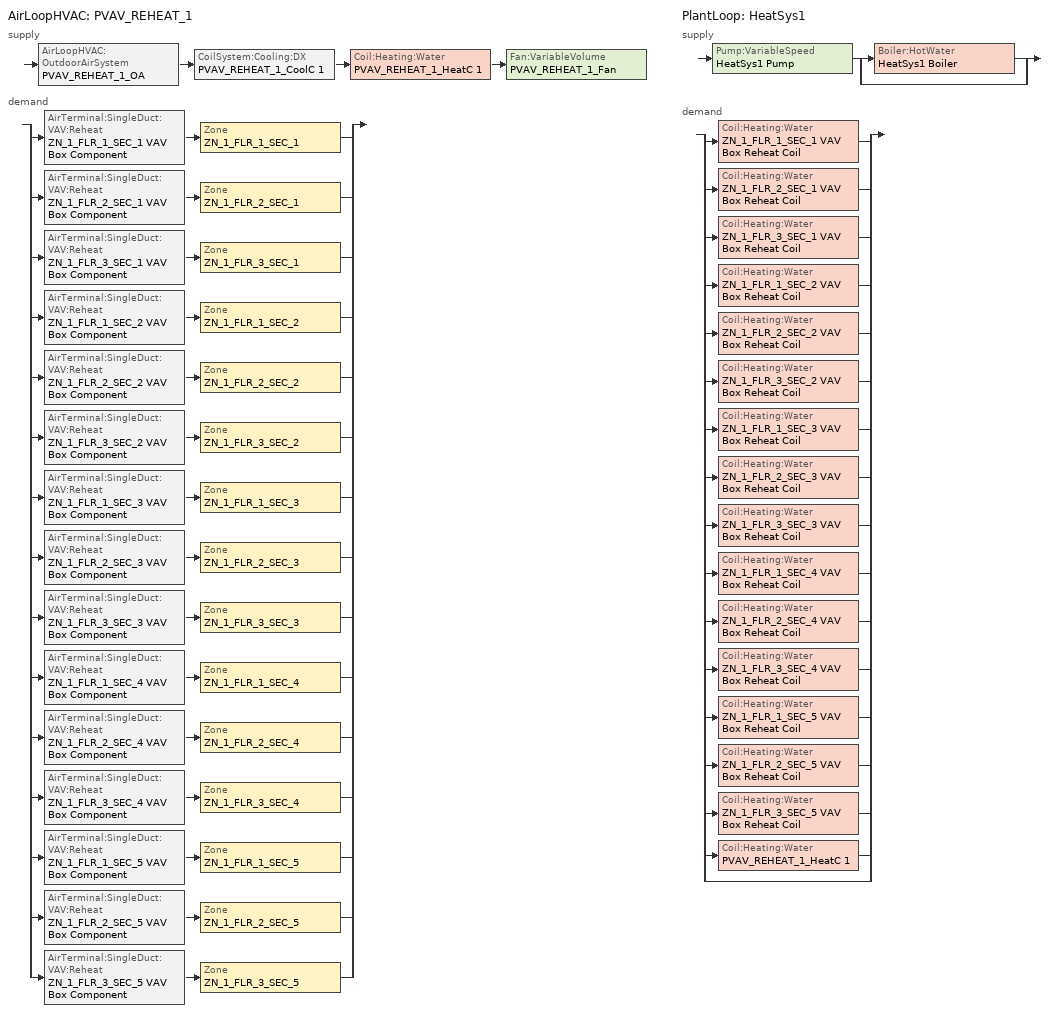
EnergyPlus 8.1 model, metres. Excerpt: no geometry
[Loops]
AirLoopHVAC 'PVAV_REHEAT_1'
 supply: AirLoopHVAC:OutdoorAirSystem 'PVAV_REHEAT_1_OA' > CoilSystem:Cooling:DX 'PVAV_REHEAT_1_CoolC 1' > Coil:Heating:Water 'PVAV_REHEAT_1_HeatC 1' > Fan:VariableVolume 'PVAV_REHEAT_1_Fan'
 demand: split
  | AirTerminal:SingleDuct:VAV:Reheat 'ZN_1_FLR_1_SEC_1 VAV Box Component' > Zone 'ZN_1_FLR_1_SEC_1'
  | AirTerminal:SingleDuct:VAV:Reheat 'ZN_1_FLR_2_SEC_1 VAV Box Component' > Zone 'ZN_1_FLR_2_SEC_1'
  | AirTerminal:SingleDuct:VAV:Reheat 'ZN_1_FLR_3_SEC_1 VAV Box Component' > Zone 'ZN_1_FLR_3_SEC_1'
  | AirTerminal:SingleDuct:VAV:Reheat 'ZN_1_FLR_1_SEC_2 VAV Box Component' > Zone 'ZN_1_FLR_1_SEC_2'
  | AirTerminal:SingleDuct:VAV:Reheat 'ZN_1_FLR_2_SEC_2 VAV Box Component' > Zone 'ZN_1_FLR_2_SEC_2'
  | AirTerminal:SingleDuct:VAV:Reheat 'ZN_1_FLR_3_SEC_2 VAV Box Component' > Zone 'ZN_1_FLR_3_SEC_2'
  | AirTerminal:SingleDuct:VAV:Reheat 'ZN_1_FLR_1_SEC_3 VAV Box Component' > Zone 'ZN_1_FLR_1_SEC_3'
  | AirTerminal:SingleDuct:VAV:Reheat 'ZN_1_FLR_2_SEC_3 VAV Box Component' > Zone 'ZN_1_FLR_2_SEC_3'
  | AirTerminal:SingleDuct:VAV:Reheat 'ZN_1_FLR_3_SEC_3 VAV Box Component' > Zone 'ZN_1_FLR_3_SEC_3'
  | AirTerminal:SingleDuct:VAV:Reheat 'ZN_1_FLR_1_SEC_4 VAV Box Component' > Zone 'ZN_1_FLR_1_SEC_4'
  | AirTerminal:SingleDuct:VAV:Reheat 'ZN_1_FLR_2_SEC_4 VAV Box Component' > Zone 'ZN_1_FLR_2_SEC_4'
  | AirTerminal:SingleDuct:VAV:Reheat 'ZN_1_FLR_3_SEC_4 VAV Box Component' > Zone 'ZN_1_FLR_3_SEC_4'
  | AirTerminal:SingleDuct:VAV:Reheat 'ZN_1_FLR_1_SEC_5 VAV Box Component' > Zone 'ZN_1_FLR_1_SEC_5'
  | AirTerminal:SingleDuct:VAV:Reheat 'ZN_1_FLR_2_SEC_5 VAV Box Component' > Zone 'ZN_1_FLR_2_SEC_5'
  | AirTerminal:SingleDuct:VAV:Reheat 'ZN_1_FLR_3_SEC_5 VAV Box Component' > Zone 'ZN_1_FLR_3_SEC_5'
PlantLoop 'HeatSys1'
 supply: Pump:VariableSpeed 'HeatSys1 Pump' > split
  | Boiler:HotWater 'HeatSys1 Boiler'
  | bypass
 demand: split
  | Coil:Heating:Water 'ZN_1_FLR_1_SEC_1 VAV Box Reheat Coil'
  | Coil:Heating:Water 'ZN_1_FLR_2_SEC_1 VAV Box Reheat Coil'
  | Coil:Heating:Water 'ZN_1_FLR_3_SEC_1 VAV Box Reheat Coil'
  | Coil:Heating:Water 'ZN_1_FLR_1_SEC_2 VAV Box Reheat Coil'
  | Coil:Heating:Water 'ZN_1_FLR_2_SEC_2 VAV Box Reheat Coil'
  | Coil:Heating:Water 'ZN_1_FLR_3_SEC_2 VAV Box Reheat Coil'
  | Coil:Heating:Water 'ZN_1_FLR_1_SEC_3 VAV Box Reheat Coil'
  | Coil:Heating:Water 'ZN_1_FLR_2_SEC_3 VAV Box Reheat Coil'
  | Coil:Heating:Water 'ZN_1_FLR_3_SEC_3 VAV Box Reheat Coil'
  | Coil:Heating:Water 'ZN_1_FLR_1_SEC_4 VAV Box Reheat Coil'
  | Coil:Heating:Water 'ZN_1_FLR_2_SEC_4 VAV Box Reheat Coil'
  | Coil:Heating:Water 'ZN_1_FLR_3_SEC_4 VAV Box Reheat Coil'
  | Coil:Heating:Water 'ZN_1_FLR_1_SEC_5 VAV Box Reheat Coil'
  | Coil:Heating:Water 'ZN_1_FLR_2_SEC_5 VAV Box Reheat Coil'
  | Coil:Heating:Water 'ZN_1_FLR_3_SEC_5 VAV Box Reheat Coil'
  | Coil:Heating:Water 'PVAV_REHEAT_1_HeatC 1'
  | bypass
[DesignSpecification:OutdoorAir] Outdoor Air Method=Flow/Zone; Outdoor Air Flow per Person {m3/s-person}=0; Outdoor Air Flow per Zone Floor Area {m3/s-m2}=0; Outdoor Air Flow Air Changes per Hour {1/hr}=0
Name | Outdoor Air Flow per Zone {m3/s}
ZN_1_FLR_1_SEC_1 OA Design Spec; ZN_1_FLR_2_SEC_1 OA Design Spec; ZN_1_FLR_3_SEC_1 OA Design Spec; ZN_1_FLR_1_SEC_3 OA Design Spec; ZN_1_FLR_2_SEC_3 OA Design Spec; ZN_1_FLR_3_SEC_3 OA Design Spec | 0.122373
ZN_1_FLR_1_SEC_1 VAV Box OA Design Spec; ZN_1_FLR_2_SEC_1 VAV Box OA Design Spec; ZN_1_FLR_3_SEC_1 VAV Box OA Design Spec; ZN_1_FLR_1_SEC_3 VAV Box OA Design Spec; ZN_1_FLR_2_SEC_3 VAV Box OA Design Spec; ZN_1_FLR_3_SEC_3 VAV Box OA Design Spec | 0.1224
ZN_1_FLR_1_SEC_2 OA Design Spec; ZN_1_FLR_2_SEC_2 OA Design Spec; ZN_1_FLR_3_SEC_2 OA Design Spec; ZN_1_FLR_1_SEC_4 OA Design Spec; ZN_1_FLR_2_SEC_4 OA Design Spec; ZN_1_FLR_3_SEC_4 OA Design Spec | 0.057033
ZN_1_FLR_1_SEC_2 VAV Box OA Design Spec; ZN_1_FLR_2_SEC_2 VAV Box OA Design Spec; ZN_1_FLR_3_SEC_2 VAV Box OA Design Spec; ZN_1_FLR_1_SEC_4 VAV Box OA Design Spec; ZN_1_FLR_2_SEC_4 VAV Box OA Design Spec; ZN_1_FLR_3_SEC_4 VAV Box OA Design Spec | 0.057
ZN_1_FLR_1_SEC_5 OA Design Spec; ZN_1_FLR_2_SEC_5 OA Design Spec; ZN_1_FLR_3_SEC_5 OA Design Spec | 0.669074
ZN_1_FLR_1_SEC_5 VAV Box OA Design Spec; ZN_1_FLR_2_SEC_5 VAV Box OA Design Spec; ZN_1_FLR_3_SEC_5 VAV Box OA Design Spec | 0.6691
[DesignSpecification:ZoneAirDistribution] Zone Air Distribution Effectiveness in Cooling Mode=1; Zone Air Distribution Effectiveness in Heating Mode=1; Zone Secondary Recirculation Fraction=0
ZN_1_FLR_1_SEC_1 Air Dist Design Spec; ZN_1_FLR_2_SEC_1 Air Dist Design Spec; ZN_1_FLR_3_SEC_1 Air Dist Design Spec; ZN_1_FLR_1_SEC_2 Air Dist Design Spec; ZN_1_FLR_2_SEC_2 Air Dist Design Spec; ZN_1_FLR_3_SEC_2 Air Dist Design Spec; ZN_1_FLR_1_SEC_3 Air Dist Design Spec; ZN_1_FLR_2_SEC_3 Air Dist Design Spec; ZN_1_FLR_3_SEC_3 Air Dist Design Spec; ZN_1_FLR_1_SEC_4 Air Dist Design Spec; ZN_1_FLR_2_SEC_4 Air Dist Design Spec; ZN_1_FLR_3_SEC_4 Air Dist Design Spec; ZN_1_FLR_1_SEC_5 Air Dist Design Spec; ZN_1_FLR_2_SEC_5 Air Dist Design Spec; ZN_1_FLR_3_SEC_5 Air Dist Design Spec
[Sizing:Zone] Zone Cooling Design Supply Air Temperature Input Method=SupplyAirTemperature; Zone Cooling Design Supply Air Temperature {C}=14; Zone Heating Design Supply Air Temperature Input Method=SupplyAirTemperature; Zone Heating Design Supply Air Temperature {C}=40; Zone Cooling Design Supply Air Humidity Ratio {kgWater/kgDryAir}=0.0085; Zone Heating Design Supply Air Humidity Ratio {kgWater/kgDryAir}=0.008; Cooling Design Air Flow Method=DesignDay; Cooling Minimum Air Flow Fraction=0; Heating Design Air Flow Method=DesignDay; Heating Design Air Flow Rate {m3/s}=0
Name | Design Specification Outdoor Air Object | Design Specification Zone Air Distribution Object
ZN_1_FLR_1_SEC_1 | ZN_1_FLR_1_SEC_1 OA Design Spec | ZN_1_FLR_1_SEC_1 Air Dist Design Spec
ZN_1_FLR_2_SEC_1 | ZN_1_FLR_2_SEC_1 OA Design Spec | ZN_1_FLR_2_SEC_1 Air Dist Design Spec
ZN_1_FLR_3_SEC_1 | ZN_1_FLR_3_SEC_1 OA Design Spec | ZN_1_FLR_3_SEC_1 Air Dist Design Spec
ZN_1_FLR_1_SEC_2 | ZN_1_FLR_1_SEC_2 OA Design Spec | ZN_1_FLR_1_SEC_2 Air Dist Design Spec
ZN_1_FLR_2_SEC_2 | ZN_1_FLR_2_SEC_2 OA Design Spec | ZN_1_FLR_2_SEC_2 Air Dist Design Spec
ZN_1_FLR_3_SEC_2 | ZN_1_FLR_3_SEC_2 OA Design Spec | ZN_1_FLR_3_SEC_2 Air Dist Design Spec
ZN_1_FLR_1_SEC_3 | ZN_1_FLR_1_SEC_3 OA Design Spec | ZN_1_FLR_1_SEC_3 Air Dist Design Spec
ZN_1_FLR_2_SEC_3 | ZN_1_FLR_2_SEC_3 OA Design Spec | ZN_1_FLR_2_SEC_3 Air Dist Design Spec
ZN_1_FLR_3_SEC_3 | ZN_1_FLR_3_SEC_3 OA Design Spec | ZN_1_FLR_3_SEC_3 Air Dist Design Spec
ZN_1_FLR_1_SEC_4 | ZN_1_FLR_1_SEC_4 OA Design Spec | ZN_1_FLR_1_SEC_4 Air Dist Design Spec
ZN_1_FLR_2_SEC_4 | ZN_1_FLR_2_SEC_4 OA Design Spec | ZN_1_FLR_2_SEC_4 Air Dist Design Spec
ZN_1_FLR_3_SEC_4 | ZN_1_FLR_3_SEC_4 OA Design Spec | ZN_1_FLR_3_SEC_4 Air Dist Design Spec
ZN_1_FLR_1_SEC_5 | ZN_1_FLR_1_SEC_5 OA Design Spec | ZN_1_FLR_1_SEC_5 Air Dist Design Spec
ZN_1_FLR_2_SEC_5 | ZN_1_FLR_2_SEC_5 OA Design Spec | ZN_1_FLR_2_SEC_5 Air Dist Design Spec
ZN_1_FLR_3_SEC_5 | ZN_1_FLR_3_SEC_5 OA Design Spec | ZN_1_FLR_3_SEC_5 Air Dist Design Spec
[Sizing:System]
PVAV_REHEAT_1: Type of Load to Size On=Sensible; Design Outdoor Air Flow Rate {m3/s}=AUTOSIZE; Minimum System Air Flow Ratio=0.3; Preheat Design Temperature {C}=7; Preheat Design Humidity Ratio {kgWater/kgDryAir}=0.008; Precool Design Temperature {C}=12.8; Precool Design Humidity Ratio {kgWater/kgDryAir}=0.008; Central Cooling Design Supply Air Temperature {C}=12.8; Central Heating Design Supply Air Temperature {C}=16.7; Sizing Option=NonCoincident; 100% Outdoor Air in Cooling=No; 100% Outdoor Air in Heating=No; Central Cooling Design Supply Air Humidity Ratio {kgWater/kgDryAir}=0.0085; Central Heating Design Supply Air Humidity Ratio {kgWater/kgDryAir}=0.008; Cooling Design Air Flow Method=DesignDay; Cooling Design Air Flow Rate {m3/s}=0; Heating Design Air Flow Method=DesignDay; Heating Design Air Flow Rate {m3/s}=0; System Outdoor Air Method=ZoneSum; Zone Maximum Outdoor Air Fraction=1
[Sizing:Plant]
HeatSys1: Loop Type=Heating; Design Loop Exit Temperature {C}=82.2; Loop Design Temperature Difference {deltaC}=11.1
[ZoneControl:Thermostat] Control Type Schedule=Zone Control Type Sched; Control 1=HeatingandCooling
Name | Zone or ZoneList
ZN_1_FLR_1_SEC_1 Thermostat | ZN_1_FLR_1_SEC_1
ZN_1_FLR_2_SEC_1 Thermostat | ZN_1_FLR_2_SEC_1
ZN_1_FLR_3_SEC_1 Thermostat | ZN_1_FLR_3_SEC_1
ZN_1_FLR_1_SEC_2 Thermostat | ZN_1_FLR_1_SEC_2
ZN_1_FLR_2_SEC_2 Thermostat | ZN_1_FLR_2_SEC_2
ZN_1_FLR_3_SEC_2 Thermostat | ZN_1_FLR_3_SEC_2
ZN_1_FLR_1_SEC_3 Thermostat | ZN_1_FLR_1_SEC_3
ZN_1_FLR_2_SEC_3 Thermostat | ZN_1_FLR_2_SEC_3
ZN_1_FLR_3_SEC_3 Thermostat | ZN_1_FLR_3_SEC_3
ZN_1_FLR_1_SEC_4 Thermostat | ZN_1_FLR_1_SEC_4
ZN_1_FLR_2_SEC_4 Thermostat | ZN_1_FLR_2_SEC_4
ZN_1_FLR_3_SEC_4 Thermostat | ZN_1_FLR_3_SEC_4
ZN_1_FLR_1_SEC_5 Thermostat | ZN_1_FLR_1_SEC_5
ZN_1_FLR_2_SEC_5 Thermostat | ZN_1_FLR_2_SEC_5
ZN_1_FLR_3_SEC_5 Thermostat | ZN_1_FLR_3_SEC_5
[ThermostatSetpoint:SingleHeatingOrCooling]
HeatingandCooling: Setpoint Temperature Schedule=HTGorCLGSETP_SCH
[AirTerminal:SingleDuct:VAV:Reheat] Availability Schedule=ALWAYS_ON; Maximum Air Flow Rate {m3/s}=AUTOSIZE; Zone Minimum Air Flow Input Method=Constant; Constant Minimum Air Flow Fraction=0.3; Maximum Hot Water or Steam Flow Rate {m3/s}=AUTOSIZE; Minimum Hot Water or Steam Flow Rate {m3/s}=0; Convergence Tolerance=0.001; Damper Heating Action=Reverse; Maximum Flow per Zone Floor Area During Reheat {m3/s-m2}=AUTOCALCULATE; Maximum Flow Fraction During Reheat=AUTOCALCULATE; Maximum Reheat Air Temperature {C}=50
Name | Reheat Coil | Design Specification Outdoor Air Object
ZN_1_FLR_1_SEC_1 VAV Box Component | ZN_1_FLR_1_SEC_1 VAV Box Reheat Coil | ZN_1_FLR_1_SEC_1 VAV Box OA Design Spec
ZN_1_FLR_2_SEC_1 VAV Box Component | ZN_1_FLR_2_SEC_1 VAV Box Reheat Coil | ZN_1_FLR_2_SEC_1 VAV Box OA Design Spec
ZN_1_FLR_3_SEC_1 VAV Box Component | ZN_1_FLR_3_SEC_1 VAV Box Reheat Coil | ZN_1_FLR_3_SEC_1 VAV Box OA Design Spec
ZN_1_FLR_1_SEC_2 VAV Box Component | ZN_1_FLR_1_SEC_2 VAV Box Reheat Coil | ZN_1_FLR_1_SEC_2 VAV Box OA Design Spec
ZN_1_FLR_2_SEC_2 VAV Box Component | ZN_1_FLR_2_SEC_2 VAV Box Reheat Coil | ZN_1_FLR_2_SEC_2 VAV Box OA Design Spec
ZN_1_FLR_3_SEC_2 VAV Box Component | ZN_1_FLR_3_SEC_2 VAV Box Reheat Coil | ZN_1_FLR_3_SEC_2 VAV Box OA Design Spec
ZN_1_FLR_1_SEC_3 VAV Box Component | ZN_1_FLR_1_SEC_3 VAV Box Reheat Coil | ZN_1_FLR_1_SEC_3 VAV Box OA Design Spec
ZN_1_FLR_2_SEC_3 VAV Box Component | ZN_1_FLR_2_SEC_3 VAV Box Reheat Coil | ZN_1_FLR_2_SEC_3 VAV Box OA Design Spec
ZN_1_FLR_3_SEC_3 VAV Box Component | ZN_1_FLR_3_SEC_3 VAV Box Reheat Coil | ZN_1_FLR_3_SEC_3 VAV Box OA Design Spec
ZN_1_FLR_1_SEC_4 VAV Box Component | ZN_1_FLR_1_SEC_4 VAV Box Reheat Coil | ZN_1_FLR_1_SEC_4 VAV Box OA Design Spec
ZN_1_FLR_2_SEC_4 VAV Box Component | ZN_1_FLR_2_SEC_4 VAV Box Reheat Coil | ZN_1_FLR_2_SEC_4 VAV Box OA Design Spec
ZN_1_FLR_3_SEC_4 VAV Box Component | ZN_1_FLR_3_SEC_4 VAV Box Reheat Coil | ZN_1_FLR_3_SEC_4 VAV Box OA Design Spec
ZN_1_FLR_1_SEC_5 VAV Box Component | ZN_1_FLR_1_SEC_5 VAV Box Reheat Coil | ZN_1_FLR_1_SEC_5 VAV Box OA Design Spec
ZN_1_FLR_2_SEC_5 VAV Box Component | ZN_1_FLR_2_SEC_5 VAV Box Reheat Coil | ZN_1_FLR_2_SEC_5 VAV Box OA Design Spec
ZN_1_FLR_3_SEC_5 VAV Box Component | ZN_1_FLR_3_SEC_5 VAV Box Reheat Coil | ZN_1_FLR_3_SEC_5 VAV Box OA Design Spec
[Zone equipment]
ZN_1_FLR_1_SEC_1: ZN_1_FLR_1_SEC_1 VAV Box Component
ZN_1_FLR_2_SEC_1: ZN_1_FLR_2_SEC_1 VAV Box Component
ZN_1_FLR_3_SEC_1: ZN_1_FLR_3_SEC_1 VAV Box Component
ZN_1_FLR_1_SEC_2: ZN_1_FLR_1_SEC_2 VAV Box Component
ZN_1_FLR_2_SEC_2: ZN_1_FLR_2_SEC_2 VAV Box Component
ZN_1_FLR_3_SEC_2: ZN_1_FLR_3_SEC_2 VAV Box Component
ZN_1_FLR_1_SEC_3: ZN_1_FLR_1_SEC_3 VAV Box Component
ZN_1_FLR_2_SEC_3: ZN_1_FLR_2_SEC_3 VAV Box Component
ZN_1_FLR_3_SEC_3: ZN_1_FLR_3_SEC_3 VAV Box Component
ZN_1_FLR_1_SEC_4: ZN_1_FLR_1_SEC_4 VAV Box Component
ZN_1_FLR_2_SEC_4: ZN_1_FLR_2_SEC_4 VAV Box Component
ZN_1_FLR_3_SEC_4: ZN_1_FLR_3_SEC_4 VAV Box Component
ZN_1_FLR_1_SEC_5: ZN_1_FLR_1_SEC_5 VAV Box Component
ZN_1_FLR_2_SEC_5: ZN_1_FLR_2_SEC_5 VAV Box Component
ZN_1_FLR_3_SEC_5: ZN_1_FLR_3_SEC_5 VAV Box Component
[Fan:VariableVolume]
PVAV_REHEAT_1_Fan: Availability Schedule=HVACOperationSchd; Fan Total Efficiency=0.35; Pressure Rise {Pa}=600; Maximum Flow Rate {m3/s}=AUTOSIZE; Fan Power Minimum Flow Rate Input Method=Fraction; Fan Power Minimum Flow Fraction=0.6; Motor Efficiency=0.9; Motor In Airstream Fraction=1; Fan Power Coefficient 1=0.0407599; Fan Power Coefficient 2=0.088045; Fan Power Coefficient 3=-0.0729261; Fan Power Coefficient 4=0.94374; Fan Power Coefficient 5=0
[Coil:Cooling:DX:TwoSpeed]
PVAV_REHEAT_1_CoolC 1 DXCoil: Availability Schedule=ALWAYS_ON; High Speed Gross Rated Total Cooling Capacity {W}=AUTOSIZE; High Speed Rated Sensible Heat Ratio=AUTOSIZE; High Speed Gross Rated Cooling COP {W/W}=2.92984; High Speed Rated Air Flow Rate {m3/s}=AUTOSIZE; Total Cooling Capacity Function of Temperature Curve=PVAV_REHEAT_1_CoolC 1_ClgCapFuncTempCurve; Total Cooling Capacity Function of Flow Fraction Curve=PVAV_REHEAT_1_CoolC 1_ClgCapFuncFlowFracCurve; Energy Input Ratio Function of Temperature Curve=PVAV_REHEAT_1_CoolC 1_ClgEirFuncTempCurve; Energy Input Ratio Function of Flow Fraction Curve=PVAV_REHEAT_1_CoolC 1_ClgEirFuncFlowFracCurve; Part Load Fraction Correlation Curve=PVAV_REHEAT_1_CoolC 1_ClgPlrCurve; Low Speed Gross Rated Total Cooling Capacity {W}=AUTOSIZE; Low Speed Gross Rated Sensible Heat Ratio=0.69; Low Speed Gross Rated Cooling COP {W/W}=2.92984; Low Speed Rated Air Flow Rate {m3/s}=AUTOSIZE; Low Speed Total Cooling Capacity Function of Temperature Curve=PVAV_REHEAT_1_CoolC 1_ClgLowSpdCapFuncTempCurve; Low Speed Energy Input Ratio Function of Temperature Curve=PVAV_REHEAT_1_CoolC 1_ClgLowSpdEirFuncTempCurve; Condenser Type=AirCooled; Basin Heater Capacity {W/K}=10; Basin Heater Setpoint Temperature {C}=2
[Coil:Heating:Water] Availability Schedule=ALWAYS_ON; U-Factor Times Area Value {W/K}=AUTOSIZE; Maximum Water Flow Rate {m3/s}=AUTOSIZE; Performance Input Method=UFactorTimesAreaAndDesignWaterFlowRate; Rated Capacity {W}=AUTOSIZE; Rated Inlet Water Temperature {C}=82.2; Rated Inlet Air Temperature {C}=16.6; Rated Outlet Water Temperature {C}=71.1; Rated Outlet Air Temperature {C}=32.2; Rated Ratio for Air and Water Convection=1
ZN_1_FLR_1_SEC_1 VAV Box Reheat Coil; ZN_1_FLR_2_SEC_1 VAV Box Reheat Coil; ZN_1_FLR_3_SEC_1 VAV Box Reheat Coil; ZN_1_FLR_1_SEC_2 VAV Box Reheat Coil; ZN_1_FLR_2_SEC_2 VAV Box Reheat Coil; ZN_1_FLR_3_SEC_2 VAV Box Reheat Coil; ZN_1_FLR_1_SEC_3 VAV Box Reheat Coil; ZN_1_FLR_2_SEC_3 VAV Box Reheat Coil; ZN_1_FLR_3_SEC_3 VAV Box Reheat Coil; ZN_1_FLR_1_SEC_4 VAV Box Reheat Coil; ZN_1_FLR_2_SEC_4 VAV Box Reheat Coil; ZN_1_FLR_3_SEC_4 VAV Box Reheat Coil; ZN_1_FLR_1_SEC_5 VAV Box Reheat Coil; ZN_1_FLR_2_SEC_5 VAV Box Reheat Coil; ZN_1_FLR_3_SEC_5 VAV Box Reheat Coil; PVAV_REHEAT_1_HeatC 1
[CoilSystem:Cooling:DX]
PVAV_REHEAT_1_CoolC 1: Availability Schedule=ALWAYS_ON; Cooling Coil=PVAV_REHEAT_1_CoolC 1 DXCoil
[Controller:WaterCoil]
PVAV_REHEAT_1_HeatC 1_Controller: Control Variable=Temperature; Action=Normal; Actuator Variable=Flow; Controller Convergence Tolerance {deltaC}=0.0001; Maximum Actuated Flow {m3/s}=AUTOSIZE; Minimum Actuated Flow {m3/s}=0
[Controller:OutdoorAir]
PVAV_REHEAT_1_OA_Controller: Minimum Outdoor Air Flow Rate {m3/s}=AUTOSIZE; Maximum Outdoor Air Flow Rate {m3/s}=AUTOSIZE; Economizer Control Type=DifferentialEnthalpy; Economizer Control Action Type=ModulateFlow; Economizer Maximum Limit Dry-Bulb Temperature {C}=28; Economizer Maximum Limit Enthalpy {J/kg}=64000; Economizer Minimum Limit Dry-Bulb Temperature {C}=-100; Lockout Type=NoLockout; Minimum Limit Type=FixedMinimum; Minimum Outdoor Air Schedule=MinOA_MotorizedDamper_Sched; High Humidity Control=No; Heat Recovery Bypass Control Type=BypassWhenOAFlowGreaterThanMinimum
[AirLoopHVAC]
PVAV_REHEAT_1: Design Supply Air Flow Rate {m3/s}=AUTOSIZE
[Pump:VariableSpeed]
HeatSys1 Pump: Rated Flow Rate {m3/s}=AUTOSIZE; Rated Pump Head {Pa}=179352; Rated Power Consumption {W}=AUTOSIZE; Motor Efficiency=0.9; Fraction of Motor Inefficiencies to Fluid Stream=0; Coefficient 1 of the Part Load Performance Curve=0; Coefficient 2 of the Part Load Performance Curve=1; Coefficient 3 of the Part Load Performance Curve=0; Coefficient 4 of the Part Load Performance Curve=0; Minimum Flow Rate {m3/s}=0; Pump Control Type=Intermittent
[Boiler:HotWater]
HeatSys1 Boiler: Fuel Type=NATURALGAS; Nominal Capacity {W}=AUTOSIZE; Nominal Thermal Efficiency=0.673568; Efficiency Curve Temperature Evaluation Variable=LeavingBoiler; Design Water Outlet Temperature {C}=82.2; Design Water Flow Rate {m3/s}=AUTOSIZE; Minimum Part Load Ratio=0; Maximum Part Load Ratio=1.1; Optimum Part Load Ratio=1; Water Outlet Upper Temperature Limit {C}=95; Boiler Flow Mode=NotModulated; Parasitic Electric Load {W}=0; Sizing Factor=1
[PlantLoop]
HeatSys1: Fluid Type=Water; Plant Equipment Operation Scheme=HeatSys1 Loop Operation Scheme List; Maximum Loop Temperature {C}=100; Minimum Loop Temperature {C}=10; Maximum Loop Flow Rate {m3/s}=AUTOSIZE; Minimum Loop Flow Rate {m3/s}=0; Plant Loop Volume {m3}=AUTOSIZE; Load Distribution Scheme=Optimal
[PlantEquipmentList]
HeatSys1 Equipment List: HeatSys1 Boiler
[PlantEquipmentOperation:HeatingLoad]
HeatSys1 Operation Scheme: Load Range 1 Lower Limit {W}=0; Load Range 1 Upper Limit {W}=1000000000000000; Range 1 Equipment List=HeatSys1 Equipment List
[PlantEquipmentOperationSchemes]
HeatSys1 Loop Operation Scheme List: Control Scheme 1=HeatSys1 Operation Scheme; Control Scheme 1 Schedule=PlantOnSched
[SetpointManager:Scheduled] Control Variable=Temperature
Name | Schedule | Setpoint Node or NodeList
PVAV_REHEAT_1 SAT Setpoint | Seasonal-Reset-Supply-Air-Temp-Sch | PVAV_REHEAT_1 Supply Equipment Outlet Node
HeatSys1 Loop Setpoint Manager | HW-Loop-Temp-Schedule | HeatSys1 Supply Outlet Node
[SetpointManager:MixedAir] Control Variable=Temperature
Name | Setpoint Node or NodeList
PVAV_REHEAT_1_CoolC 1 SAT Manager | PVAV_REHEAT_1_CoolC 1-PVAV_REHEAT_1_HeatC 1Node
PVAV_REHEAT_1_HeatC 1 SAT Manager | PVAV_REHEAT_1_HeatC 1-PVAV_REHEAT_1_FanNode
PVAV_REHEAT_1 OA Mixed Air Temp Manager | PVAV_REHEAT_1_OA-PVAV_REHEAT_1_CoolC 1Node
[ComponentCost:LineItem]
Name | Line Item Type | Item | Cost per Each {$} | Quantity | Cost per Unit of Output Capacity {$/kW}
Infiltration:ZN_1_FLR_1_SEC_1 | General | ZN_1_FLR_1_SEC_1 | 1 | 0.0974
People:ZN_1_FLR_1_SEC_1 | General | ZN_1_FLR_1_SEC_1 | 1 | 12.0296
LIGHTING EQUIP:ZN_1_FLR_1_SEC_1 | Lights | ZN_1_FLR_1_SEC_1 |  |  | 1
ElectricEquipment:ZN_1_FLR_1_SEC_1:PlugMisc | General | ZN_1_FLR_1_SEC_1 | 1 | 2.4828
Infiltration:ZN_1_FLR_2_SEC_1 | General | ZN_1_FLR_2_SEC_1 | 1 | 0.1949
People:ZN_1_FLR_2_SEC_1 | General | ZN_1_FLR_2_SEC_1 | 1 | 24.0592
LIGHTING EQUIP:ZN_1_FLR_2_SEC_1 | Lights | ZN_1_FLR_2_SEC_1 |  |  | 1
ElectricEquipment:ZN_1_FLR_2_SEC_1:PlugMisc | General | ZN_1_FLR_2_SEC_1 | 1 | 4.9657
Infiltration:ZN_1_FLR_3_SEC_1 | General | ZN_1_FLR_3_SEC_1 | 1 | 0.0974
People:ZN_1_FLR_3_SEC_1 | General | ZN_1_FLR_3_SEC_1 | 1 | 12.0296
LIGHTING EQUIP:ZN_1_FLR_3_SEC_1 | Lights | ZN_1_FLR_3_SEC_1 |  |  | 1
ElectricEquipment:ZN_1_FLR_3_SEC_1:PlugMisc | General | ZN_1_FLR_3_SEC_1 | 1 | 2.4828
Infiltration:ZN_1_FLR_1_SEC_2 | General | ZN_1_FLR_1_SEC_2 | 1 | 0.0454
People:ZN_1_FLR_1_SEC_2 | General | ZN_1_FLR_1_SEC_2 | 1 | 5.6065
LIGHTING EQUIP:ZN_1_FLR_1_SEC_2 | Lights | ZN_1_FLR_1_SEC_2 |  |  | 1
ElectricEquipment:ZN_1_FLR_1_SEC_2:PlugMisc | General | ZN_1_FLR_1_SEC_2 | 1 | 1.1571
Infiltration:ZN_1_FLR_2_SEC_2 | General | ZN_1_FLR_2_SEC_2 | 1 | 0.0908
People:ZN_1_FLR_2_SEC_2 | General | ZN_1_FLR_2_SEC_2 | 1 | 11.213
LIGHTING EQUIP:ZN_1_FLR_2_SEC_2 | Lights | ZN_1_FLR_2_SEC_2 |  |  | 1
ElectricEquipment:ZN_1_FLR_2_SEC_2:PlugMisc | General | ZN_1_FLR_2_SEC_2 | 1 | 2.3143
Infiltration:ZN_1_FLR_3_SEC_2 | General | ZN_1_FLR_3_SEC_2 | 1 | 0.0454
People:ZN_1_FLR_3_SEC_2 | General | ZN_1_FLR_3_SEC_2 | 1 | 5.6065
LIGHTING EQUIP:ZN_1_FLR_3_SEC_2 | Lights | ZN_1_FLR_3_SEC_2 |  |  | 1
ElectricEquipment:ZN_1_FLR_3_SEC_2:PlugMisc | General | ZN_1_FLR_3_SEC_2 | 1 | 1.1571
Infiltration:ZN_1_FLR_1_SEC_3 | General | ZN_1_FLR_1_SEC_3 | 1 | 0.0974
People:ZN_1_FLR_1_SEC_3 | General | ZN_1_FLR_1_SEC_3 | 1 | 12.0296
LIGHTING EQUIP:ZN_1_FLR_1_SEC_3 | Lights | ZN_1_FLR_1_SEC_3 |  |  | 1
ElectricEquipment:ZN_1_FLR_1_SEC_3:PlugMisc | General | ZN_1_FLR_1_SEC_3 | 1 | 2.4828
Infiltration:ZN_1_FLR_2_SEC_3 | General | ZN_1_FLR_2_SEC_3 | 1 | 0.1949
People:ZN_1_FLR_2_SEC_3 | General | ZN_1_FLR_2_SEC_3 | 1 | 24.0592
LIGHTING EQUIP:ZN_1_FLR_2_SEC_3 | Lights | ZN_1_FLR_2_SEC_3 |  |  | 1
ElectricEquipment:ZN_1_FLR_2_SEC_3:PlugMisc | General | ZN_1_FLR_2_SEC_3 | 1 | 4.9657
Infiltration:ZN_1_FLR_3_SEC_3 | General | ZN_1_FLR_3_SEC_3 | 1 | 0.0974
People:ZN_1_FLR_3_SEC_3 | General | ZN_1_FLR_3_SEC_3 | 1 | 12.0296
LIGHTING EQUIP:ZN_1_FLR_3_SEC_3 | Lights | ZN_1_FLR_3_SEC_3 |  |  | 1
ElectricEquipment:ZN_1_FLR_3_SEC_3:PlugMisc | General | ZN_1_FLR_3_SEC_3 | 1 | 2.4828
Infiltration:ZN_1_FLR_1_SEC_4 | General | ZN_1_FLR_1_SEC_4 | 1 | 0.0454
People:ZN_1_FLR_1_SEC_4 | General | ZN_1_FLR_1_SEC_4 | 1 | 5.6065
LIGHTING EQUIP:ZN_1_FLR_1_SEC_4 | Lights | ZN_1_FLR_1_SEC_4 |  |  | 1
ElectricEquipment:ZN_1_FLR_1_SEC_4:PlugMisc | General | ZN_1_FLR_1_SEC_4 | 1 | 1.1571
Infiltration:ZN_1_FLR_2_SEC_4 | General | ZN_1_FLR_2_SEC_4 | 1 | 0.0908
People:ZN_1_FLR_2_SEC_4 | General | ZN_1_FLR_2_SEC_4 | 1 | 11.213
LIGHTING EQUIP:ZN_1_FLR_2_SEC_4 | Lights | ZN_1_FLR_2_SEC_4 |  |  | 1
ElectricEquipment:ZN_1_FLR_2_SEC_4:PlugMisc | General | ZN_1_FLR_2_SEC_4 | 1 | 2.3143
Infiltration:ZN_1_FLR_3_SEC_4 | General | ZN_1_FLR_3_SEC_4 | 1 | 0.0454
People:ZN_1_FLR_3_SEC_4 | General | ZN_1_FLR_3_SEC_4 | 1 | 5.6065
LIGHTING EQUIP:ZN_1_FLR_3_SEC_4 | Lights | ZN_1_FLR_3_SEC_4 |  |  | 1
ElectricEquipment:ZN_1_FLR_3_SEC_4:PlugMisc | General | ZN_1_FLR_3_SEC_4 | 1 | 1.1571
Infiltration:ZN_1_FLR_1_SEC_5 | General | ZN_1_FLR_1_SEC_5 | 1 | 0.5327
People:ZN_1_FLR_1_SEC_5 | General | ZN_1_FLR_1_SEC_5 | 1 | 65.7719
LIGHTING EQUIP:ZN_1_FLR_1_SEC_5 | Lights | ZN_1_FLR_1_SEC_5 |  |  | 1
ElectricEquipment:ZN_1_FLR_1_SEC_5:PlugMisc | General | ZN_1_FLR_1_SEC_5 | 1 | 13.5749
Infiltration:ZN_1_FLR_2_SEC_5 | General | ZN_1_FLR_2_SEC_5 | 1 | 1.0654
People:ZN_1_FLR_2_SEC_5 | General | ZN_1_FLR_2_SEC_5 | 1 | 131.5439
LIGHTING EQUIP:ZN_1_FLR_2_SEC_5 | Lights | ZN_1_FLR_2_SEC_5 |  |  | 1
ElectricEquipment:ZN_1_FLR_2_SEC_5:PlugMisc | General | ZN_1_FLR_2_SEC_5 | 1 | 27.1498
Infiltration:ZN_1_FLR_3_SEC_5 | General | ZN_1_FLR_3_SEC_5 | 1 | 0.5327
People:ZN_1_FLR_3_SEC_5 | General | ZN_1_FLR_3_SEC_5 | 1 | 65.7719
LIGHTING EQUIP:ZN_1_FLR_3_SEC_5 | Lights | ZN_1_FLR_3_SEC_5 |  |  | 1
ElectricEquipment:ZN_1_FLR_3_SEC_5:PlugMisc | General | ZN_1_FLR_3_SEC_5 | 1 | 13.5749
[Schedule:Compact]
ALWAYS_ON; PlantOnSched: Through: 12/31, For: AllDays, Until: 24:00, 1
HVACOperationSchd: Through: 12/31, For: Weekdays SummerDesignDay, Until: 06:00, 0, Until: 22:00, 1, Until: 24:00, 0, For: Saturday WinterDesignDay, Until: 06:00, 0, Until: 18:00, 1, Until: 24:00, 0, For: Sunday Holidays AllOtherDays, Until: 24:00, 0
HTGorCLGSETP_SCH: Through: 4/30, For: WinterDesignDay, Until: 24:00, 18.0621, For: WeekEnds Holidays SummerDesignDay, Until: 24:00, 16, For: AllOtherDays, Until: 06:00, 16, Until: 21:00, 18.0621, Until: 24:00, 16, Through: 9/30, For: WinterDesignDay, Until: 24:00, 22.7024, For: WeekEnds Holidays SummerDesignDay, Until: 24:00, 28, For: AllOtherDays, Until: 06:00, 28, Until: 18:00, 22.7024, Until: 24:00, 28, Through: 12/31, For: WinterDesignDay, Until: 24:00, 18.0621, For: WeekEnds Holidays SummerDesignDay, Until: 24:00, 16, For: AllOtherDays, Until: 06:00, 16, Until: 21:00, 18.0621, Until: 24:00, 16
MinOA_MotorizedDamper_Sched: Through: 12/31, For: Weekdays SummerDesignDay, Until: 07:00, 0, Until: 22:00, 1, Until: 24:00, 0, For: Saturday WinterDesignDay, Until: 07:00, 0, Until: 18:00, 1, Until: 24:00, 0, For: Sunday Holidays AllOtherDays, Until: 24:00, 0
Zone Control Type Sched: Through: 12/31, For: AllDays, Until: 24:00, 3
Seasonal-Reset-Supply-Air-Temp-Sch: Through: 3/31, For: AllDays, Until: 24:00, 13, Through: 9/30, For: AllDays, Until: 24:00, 13, Through: 12/31, For: AllDays, Until: 24:00, 13
HW-Loop-Temp-Schedule: Through: 12/31, For: AllDays, Until: 24:00, 60
[Curve:Quadratic]
Name | Coefficient1 Constant | Coefficient2 x | Coefficient3 x**2 | Minimum Value of x | Maximum Value of x
PVAV_REHEAT_1_CoolC 1_ClgCapFuncFlowFracCurve | 0.77136 | 0.34053 | -0.11088 | 0.75918 | 1.13877
PVAV_REHEAT_1_CoolC 1_ClgEirFuncFlowFracCurve | 1.2055 | -0.32953 | 0.12308 | 0.75918 | 1.13877
PVAV_REHEAT_1_CoolC 1_ClgPlrCurve | 0.771 | 0.229 | 0 | 0 | 1
[Curve:Biquadratic] Minimum Value of x=17; Maximum Value of x=22; Minimum Value of y=13; Maximum Value of y=46
Name | Coefficient1 Constant | Coefficient2 x | Coefficient3 x**2 | Coefficient4 y | Coefficient5 y**2 | Coefficient6 x*y
PVAV_REHEAT_1_CoolC 1_ClgCapFuncTempCurve; PVAV_REHEAT_1_CoolC 1_ClgLowSpdCapFuncTempCurve | 0.42415 | 0.04426 | -0.00042 | 0.00333 | -0.00008 | -0.00021
PVAV_REHEAT_1_CoolC 1_ClgEirFuncTempCurve; PVAV_REHEAT_1_CoolC 1_ClgLowSpdEirFuncTempCurve | 1.23649 | -0.02431 | 0.00057 | -0.01434 | 0.00063 | -0.00038
